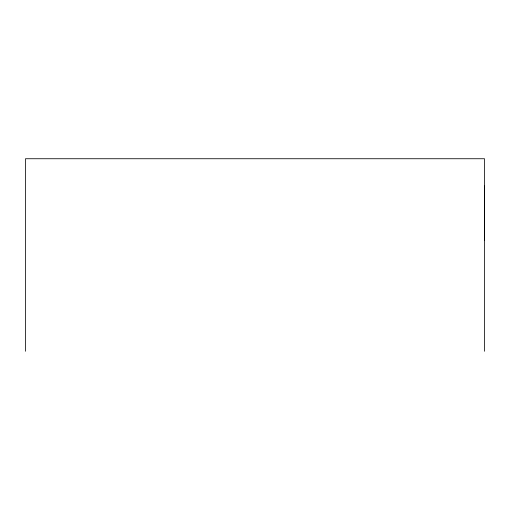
<?xml version="1.0" encoding="UTF-8"?>
<svg xmlns="http://www.w3.org/2000/svg" width="510" height="510" viewBox="0 0 510 510"><rect width="100%" height="100%" fill="white"/><g stroke="black" fill="none" stroke-linecap="round" stroke-linejoin="round"><path stroke-width="0.76" d="M484.5 240.516L484.5 185.971M484.5 351.262L484.5 158.737L25.5 158.737L25.5 351.262"/></g></svg>
